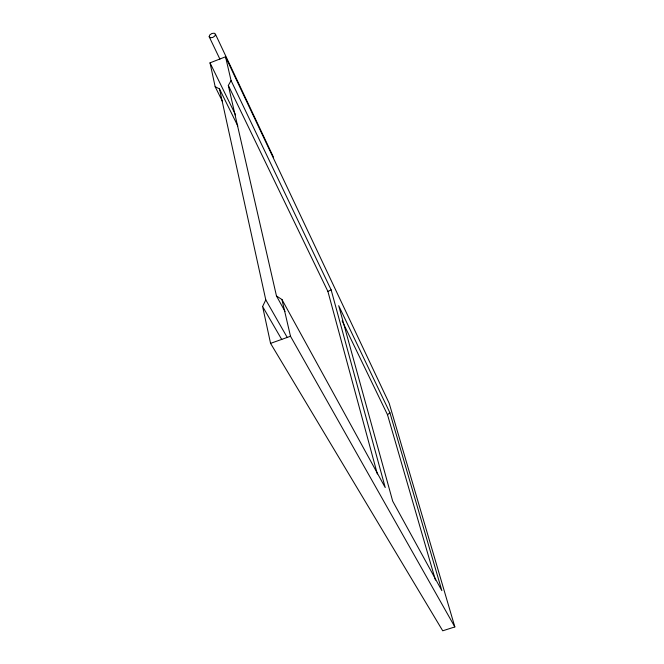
<?xml version="1.0" encoding="UTF-8"?>
<svg xmlns="http://www.w3.org/2000/svg" width="664" height="664" viewBox="0 0 664 664"><rect width="100%" height="100%" fill="white"/><g stroke="black" fill="none" stroke-linecap="round" stroke-linejoin="round"><path stroke-width="1" d="M215.468 34.237L214.862 35.997L212.762 37.458L210.397 37.748L209.16 36.711L209.774 34.951L211.874 33.499L214.231 33.2L215.468 34.237L273.385 157.003M262.604 306.511L265.783 299.871L219.469 88.86L215.169 86.727L210.015 62.848L225.536 56.797L389.195 403.297L454.84 626.924L442.73 630.8L270.563 343.371L262.604 306.511L281.802 339.603M285.022 311.416L276.481 295.995L228.325 85.44L231.064 80.576L225.536 56.797M435.443 580.12L387.502 414.734L389.909 412.776L338.698 305.672L392.69 501.146L441.851 590.645L389.909 412.776M377.326 473.971L327.908 291.446L331.128 289.836L231.064 80.576M270.563 343.371L290.492 336.258L454.84 626.924M276.481 295.995L281.951 299.522L385.236 487.575L331.128 289.836M265.783 299.871L287.296 337.561M215.169 86.727L222.556 101.559M219.469 88.86L237.82 125.994M210.015 62.848L235.571 114.913M228.325 85.44L327.908 291.446M342.126 320.861L387.502 414.734M209.16 36.711L219.908 59.137M281.951 299.522L290.492 336.258"/></g></svg>
